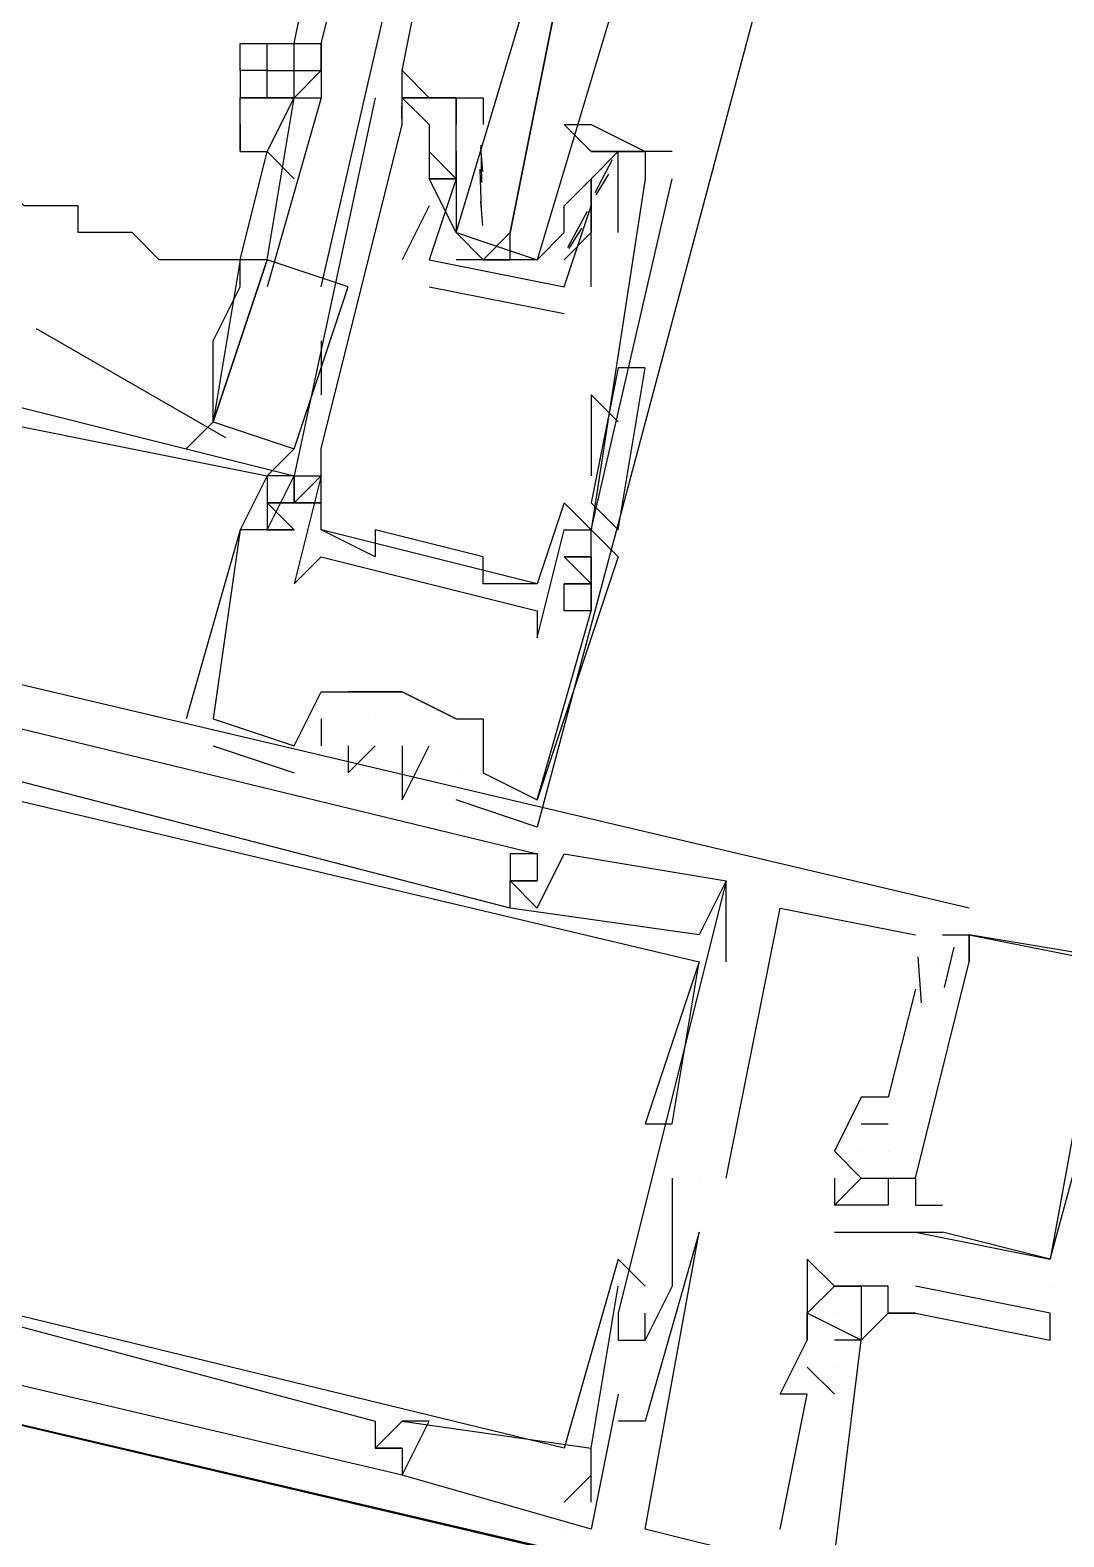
# Model space of a CAD drawing. Header units: feet. Extents: x -84 to 198, y -22 to 181.
# Drawn here: x 100.47 to 100.98, y 149.054 to 149.798 of the extents above; entities that cross this region are included whole.
import ezdxf

# ---------------------------------------------------------------- set-up
doc = ezdxf.new("R2010")
doc.units = ezdxf.units.FT
doc.layers.add('A-LINEA', color=7, linetype='CONTINUOUS')
doc.layers.add('A-MURO-CONCRETO', color=8, linetype='CONTINUOUS')

msp = doc.modelspace()

# ---------------------------------------------------------------- linework, layer by layer
at = {"layer": 'A-LINEA'}
for p, q in [((100.6, 149.7911), (100.6133, 149.8578)), ((100.6133, 149.7911), (100.6267, 149.8444)), ((100.6133, 149.6711), (100.6533, 149.8444)), ((100.8267, 149.8044), (100.72, 149.4044)), ((100.5733, 149.7778), (100.5733, 149.7911)), ((100.5867, 149.7778), (100.5867, 149.7911)), ((100.6, 149.7778), (100.6, 149.7911)), ((100.64, 149.7644), (100.64, 149.7644)), ((100.6533, 149.7644), (100.6533, 149.7644)), ((100.6533, 149.7644), (100.6533, 149.7644)), ((100.68, 149.7644), (100.68, 149.7644)), ((100.6532, 149.7543), (100.6532, 149.7605)), ((100.6532, 149.7543), (100.6532, 149.7605)), ((100.6532, 149.7543), (100.6532, 149.7605)), ((100.6533, 149.7511), (100.6533, 149.7511)), ((100.6667, 149.7511), (100.6667, 149.7511)), ((100.68, 149.7511), (100.68, 149.7511)), ((100.6932, 149.728), (100.6922, 149.7398)), ((100.6926, 149.7226), (100.6923, 149.7409)), ((100.5733, 149.6844), (100.5867, 149.7378)), ((100.6667, 149.7378), (100.6667, 149.7378)), ((100.68, 149.7378), (100.68, 149.7378)), ((100.68, 149.7378), (100.68, 149.7244)), ((100.6933, 149.7378), (100.6933, 149.7378)), ((100.7867, 149.7378), (100.7467, 149.7378)), ((100.7467, 149.7378), (100.7467, 149.7378)), ((100.757, 149.7337), (100.7485, 149.7175)), ((100.76, 149.7378), (100.76, 149.7378)), ((100.7733, 149.7378), (100.7733, 149.7378)), ((100.7867, 149.7378), (100.7867, 149.7378)), ((100.6667, 149.7244), (100.6667, 149.7244)), ((100.6667, 149.7244), (100.6667, 149.7244)), ((100.68, 149.7244), (100.68, 149.7244)), ((100.68, 149.7244), (100.68, 149.7244)), ((100.6925, 149.7088), (100.6919, 149.7292)), ((100.7333, 149.7111), (100.7467, 149.7244)), ((100.7333, 149.7244), (100.7333, 149.7244)), ((100.7467, 149.7244), (100.7467, 149.7244)), ((100.7552, 149.7267), (100.7489, 149.7165)), ((100.7733, 149.7244), (100.7733, 149.7244)), ((100.7867, 149.7244), (100.7867, 149.7244)), ((100.6667, 149.7111), (100.6533, 149.6844)), ((100.6667, 149.7111), (100.6667, 149.7111)), ((100.68, 149.7111), (100.68, 149.7111)), ((100.6932, 149.7013), (100.6922, 149.7132)), ((100.7467, 149.7111), (100.7467, 149.7111)), ((100.7467, 149.7111), (100.7467, 149.7111)), ((100.7447, 149.7083), (100.735, 149.6903)), ((100.7333, 149.6978), (100.7333, 149.6978)), ((100.7418, 149.7), (100.7356, 149.6899)), ((100.7467, 149.6978), (100.7467, 149.6978)), ((100.7467, 149.6978), (100.7467, 149.6978)), ((100.76, 149.6978), (100.76, 149.6978)), ((100.5733, 149.6844), (100.5733, 149.6844)), ((100.5733, 149.6844), (100.5733, 149.6844)), ((100.5867, 149.6844), (100.5867, 149.6844)), ((100.6533, 149.6844), (100.6533, 149.6844)), ((100.6667, 149.6844), (100.6667, 149.6844)), ((100.6667, 149.6844), (100.6667, 149.6844)), ((100.72, 149.6844), (100.68, 149.6844)), ((100.6933, 149.6844), (100.7067, 149.6844)), ((100.6, 149.5911), (100.6267, 149.6711)), ((100.6667, 149.6711), (100.7333, 149.6578)), ((100.6667, 149.6711), (100.6667, 149.6711)), ((100.7333, 149.6711), (100.7333, 149.6711)), ((100.7333, 149.6711), (100.7333, 149.6711)), ((100.7467, 149.6711), (100.7467, 149.6711)), ((100.7333, 149.6578), (100.7333, 149.6578)), ((100.4726, 149.6505), (100.5661, 149.5967)), ((100.6133, 149.6444), (100.6133, 149.6178)), ((100.76, 149.6311), (100.7467, 149.5644)), ((100.76, 149.6311), (100.7467, 149.5644)), ((100.7733, 149.6311), (100.7733, 149.6311)), ((100.7467, 149.6178), (100.7467, 149.5778)), ((100.7467, 149.6178), (100.76, 149.6044)), ((100.5467, 149.5911), (100.56, 149.6044)), ((100.5867, 149.5778), (100.6, 149.5911)), ((100.6133, 149.5911), (100.6133, 149.5911)), ((100.6133, 149.5911), (100.6133, 149.5911)), ((100.5867, 149.5778), (100.5867, 149.5778)), ((100.5867, 149.5778), (100.5867, 149.5778)), ((100.5867, 149.5778), (100.5867, 149.5778)), ((100.5867, 149.5778), (100.5867, 149.5778)), ((100.5867, 149.5778), (100.5867, 149.5778)), ((100.5867, 149.5778), (100.5867, 149.5778)), ((100.6, 149.5778), (100.6, 149.5778)), ((100.6, 149.5644), (100.6133, 149.5778)), ((100.6, 149.5778), (100.6, 149.5778)), ((100.6, 149.5778), (100.6, 149.5778)), ((100.6, 149.5644), (100.6133, 149.5778)), ((100.6, 149.5778), (100.6, 149.5778)), ((100.6, 149.5778), (100.6, 149.5778)), ((100.6, 149.5644), (100.6133, 149.5778)), ((100.6, 149.5778), (100.6, 149.5778)), ((100.6, 149.5778), (100.6, 149.5778)), ((100.6133, 149.5778), (100.6133, 149.5778)), ((100.7467, 149.5778), (100.7467, 149.5778)), ((100.5867, 149.5644), (100.6, 149.5511)), ((100.5867, 149.5644), (100.6, 149.5511)), ((100.5867, 149.5644), (100.6, 149.5511)), ((100.6, 149.5644), (100.6, 149.5644)), ((100.6, 149.5644), (100.6, 149.5644)), ((100.6, 149.5644), (100.6, 149.5644)), ((100.6, 149.5644), (100.6, 149.5644)), ((100.6, 149.5644), (100.6, 149.5644)), ((100.6, 149.5644), (100.6, 149.5644)), ((100.7333, 149.5644), (100.7333, 149.5644)), ((100.76, 149.5644), (100.76, 149.5644)), ((100.5733, 149.5511), (100.5733, 149.5511)), ((100.5733, 149.5511), (100.5733, 149.5511)), ((100.5733, 149.5511), (100.5733, 149.5511)), ((100.5733, 149.5511), (100.5733, 149.5511)), ((100.5733, 149.5511), (100.5733, 149.5511)), ((100.5733, 149.5511), (100.5733, 149.5511)), ((100.6, 149.5511), (100.5867, 149.5511)), ((100.5867, 149.5511), (100.5867, 149.5511)), ((100.5867, 149.5511), (100.5867, 149.5511)), ((100.6, 149.5511), (100.5867, 149.5511)), ((100.5867, 149.5511), (100.5867, 149.5511)), ((100.5867, 149.5511), (100.5867, 149.5511)), ((100.6, 149.5511), (100.5867, 149.5511)), ((100.5867, 149.5511), (100.5867, 149.5511)), ((100.5867, 149.5511), (100.5867, 149.5511)), ((100.6, 149.5511), (100.6, 149.5511)), ((100.6, 149.5511), (100.6, 149.5511)), ((100.6, 149.5511), (100.6, 149.5511)), ((100.6, 149.5511), (100.6, 149.5511)), ((100.6, 149.5511), (100.6, 149.5511)), ((100.6, 149.5511), (100.6, 149.5511)), ((100.6133, 149.5511), (100.6133, 149.5511)), ((100.72, 149.5244), (100.6133, 149.5511)), ((100.72, 149.5244), (100.6133, 149.5511)), ((100.72, 149.5244), (100.6133, 149.5511)), ((100.64, 149.5511), (100.64, 149.5511)), ((100.7333, 149.5511), (100.7333, 149.5511)), ((100.7467, 149.5511), (100.7467, 149.5511)), ((100.7467, 149.5511), (100.7467, 149.5511)), ((100.7467, 149.5511), (100.7467, 149.5511)), ((100.7467, 149.5511), (100.7467, 149.5511)), ((100.7467, 149.5511), (100.7467, 149.5511)), ((100.6133, 149.5378), (100.6133, 149.5378)), ((100.64, 149.5378), (100.64, 149.5378)), ((100.6933, 149.5378), (100.6933, 149.5378)), ((100.7467, 149.5378), (100.7333, 149.5378)), ((100.7467, 149.5378), (100.7467, 149.5378)), ((100.7467, 149.5378), (100.7467, 149.5378)), ((100.7467, 149.5378), (100.7467, 149.5378)), ((100.76, 149.5378), (100.76, 149.5378)), ((100.76, 149.5378), (100.76, 149.5378)), ((100.76, 149.5378), (100.76, 149.5378)), ((100.9333, 149.3644), (100.2533, 149.5244)), ((100.9333, 149.3644), (100.2533, 149.5244)), ((100.9333, 149.3644), (100.2533, 149.5244)), ((100.6, 149.5244), (100.6, 149.5244)), ((100.6933, 149.5244), (100.6933, 149.5244)), ((100.72, 149.5244), (100.72, 149.5244)), ((100.7333, 149.5244), (100.7333, 149.5244)), ((100.7333, 149.5244), (100.7333, 149.5244)), ((100.7333, 149.5244), (100.7333, 149.5244)), ((100.7333, 149.5244), (100.7333, 149.5244)), ((100.7467, 149.5244), (100.7467, 149.5244)), ((100.7467, 149.5244), (100.7467, 149.5244)), ((100.7467, 149.5244), (100.7467, 149.5244)), ((100.72, 149.5111), (100.72, 149.5111)), ((100.7333, 149.5111), (100.7333, 149.5111)), ((100.7333, 149.5111), (100.7333, 149.5111)), ((100.7333, 149.5111), (100.7333, 149.5111)), ((100.7467, 149.5111), (100.7467, 149.5111)), ((100.7467, 149.5111), (100.7467, 149.5111)), ((100.7467, 149.5111), (100.7467, 149.5111)), ((100.7467, 149.5111), (100.7467, 149.5111)), ((100.7467, 149.5111), (100.7467, 149.5111)), ((100.7467, 149.5111), (100.7467, 149.5111)), ((100.72, 149.4978), (100.72, 149.4978)), ((100.6133, 149.4711), (100.6133, 149.4711)), ((100.6133, 149.4711), (100.6133, 149.4711)), ((100.6133, 149.4711), (100.6133, 149.4711)), ((100.6267, 149.4711), (100.6267, 149.4711)), ((100.6267, 149.4711), (100.6267, 149.4711)), ((100.6267, 149.4711), (100.6267, 149.4711)), ((100.6267, 149.4711), (100.6267, 149.4711)), ((100.6533, 149.4711), (100.6533, 149.4711)), ((100.6533, 149.4711), (100.6533, 149.4711)), ((100.6533, 149.4711), (100.6533, 149.4711)), ((100.6533, 149.4711), (100.6533, 149.4711)), ((100.6533, 149.4711), (100.6533, 149.4711)), ((100.5467, 149.4578), (100.5467, 149.4578)), ((100.5467, 149.4578), (100.5467, 149.4578)), ((100.5467, 149.4578), (100.5467, 149.4578)), ((100.56, 149.4578), (100.56, 149.4578)), ((100.56, 149.4578), (100.56, 149.4578)), ((100.56, 149.4578), (100.56, 149.4578)), ((100.56, 149.4578), (100.56, 149.4578)), ((100.56, 149.4578), (100.56, 149.4578)), ((100.56, 149.4578), (100.56, 149.4578)), ((100.6133, 149.4578), (100.6133, 149.4578)), ((100.6133, 149.4578), (100.6133, 149.4578)), ((100.6133, 149.4578), (100.6133, 149.4578)), ((100.64, 149.4578), (100.64, 149.4578)), ((100.64, 149.4578), (100.64, 149.4578)), ((100.64, 149.4578), (100.64, 149.4578)), ((100.68, 149.4578), (100.68, 149.4578)), ((100.68, 149.4578), (100.68, 149.4578)), ((100.68, 149.4578), (100.68, 149.4578)), ((100.6933, 149.4578), (100.6933, 149.4578)), ((100.6933, 149.4578), (100.6933, 149.4578)), ((100.6933, 149.4578), (100.6933, 149.4578)), ((100.56, 149.4444), (100.6, 149.4311)), ((100.56, 149.4444), (100.56, 149.4444)), ((100.56, 149.4444), (100.6, 149.4311)), ((100.56, 149.4444), (100.56, 149.4444)), ((100.56, 149.4444), (100.6, 149.4311)), ((100.56, 149.4444), (100.56, 149.4444)), ((100.6, 149.4444), (100.6, 149.4444)), ((100.6, 149.4444), (100.6, 149.4444)), ((100.6, 149.4444), (100.6, 149.4444)), ((100.6, 149.4444), (100.6, 149.4444)), ((100.6, 149.4444), (100.6, 149.4444)), ((100.6, 149.4444), (100.6, 149.4444)), ((100.6133, 149.4444), (100.6133, 149.4444)), ((100.6133, 149.4444), (100.6133, 149.4444)), ((100.6133, 149.4444), (100.6133, 149.4444)), ((100.6267, 149.4444), (100.6267, 149.4444)), ((100.6267, 149.4444), (100.6267, 149.4444)), ((100.6267, 149.4444), (100.6267, 149.4444)), ((100.64, 149.4444), (100.64, 149.4444)), ((100.64, 149.4444), (100.64, 149.4444)), ((100.64, 149.4444), (100.64, 149.4444)), ((100.6533, 149.4444), (100.6533, 149.4444)), ((100.6533, 149.4444), (100.6533, 149.4444)), ((100.6533, 149.4444), (100.6533, 149.4444)), ((100.6667, 149.4444), (100.6667, 149.4444)), ((100.6667, 149.4444), (100.6667, 149.4444)), ((100.6667, 149.4444), (100.6667, 149.4444)), ((100.6, 149.4311), (100.6, 149.4311)), ((100.6, 149.4311), (100.6, 149.4311)), ((100.6, 149.4311), (100.6, 149.4311)), ((100.6267, 149.4311), (100.6267, 149.4311)), ((100.6267, 149.4311), (100.6267, 149.4311)), ((100.6267, 149.4311), (100.6267, 149.4311)), ((100.6533, 149.4311), (100.6533, 149.4311)), ((100.6533, 149.4311), (100.6533, 149.4311)), ((100.6533, 149.4311), (100.6533, 149.4311)), ((100.68, 149.4311), (100.68, 149.4311)), ((100.68, 149.4311), (100.68, 149.4311)), ((100.68, 149.4311), (100.68, 149.4311)), ((100.68, 149.4311), (100.68, 149.4311)), ((100.68, 149.4311), (100.68, 149.4311)), ((100.68, 149.4311), (100.68, 149.4311)), ((100.6933, 149.4311), (100.6933, 149.4311)), ((100.6933, 149.4311), (100.6933, 149.4311)), ((100.6933, 149.4311), (100.6933, 149.4311)), ((100.6533, 149.4178), (100.6533, 149.4178)), ((100.6533, 149.4178), (100.6533, 149.4178)), ((100.6533, 149.4178), (100.6533, 149.4178)), ((100.68, 149.4178), (100.68, 149.4178)), ((100.68, 149.4178), (100.68, 149.4178)), ((100.68, 149.4178), (100.68, 149.4178)), ((100.72, 149.4178), (100.72, 149.4178)), ((100.72, 149.4178), (100.72, 149.4178)), ((100.72, 149.4178), (100.72, 149.4178)), ((100.72, 149.4178), (100.72, 149.4178)), ((100.72, 149.4178), (100.72, 149.4178)), ((100.72, 149.4178), (100.72, 149.4178)), ((100.72, 149.4044), (100.72, 149.4044)), ((100.72, 149.4044), (100.72, 149.4044)), ((100.72, 149.4044), (100.72, 149.4044)), ((100.7067, 149.3911), (100.7067, 149.3911)), ((100.7067, 149.3911), (100.7067, 149.3911)), ((100.7067, 149.3911), (100.7067, 149.3911)), ((100.72, 149.3911), (100.72, 149.3911)), ((100.72, 149.3911), (100.72, 149.3911)), ((100.72, 149.3911), (100.72, 149.3911)), ((100.72, 149.3911), (100.72, 149.3911)), ((100.72, 149.3911), (100.72, 149.3911)), ((100.72, 149.3911), (100.72, 149.3911)), ((100.7333, 149.3911), (100.7333, 149.3911)), ((100.7333, 149.3911), (100.7333, 149.3911)), ((100.7333, 149.3911), (100.7333, 149.3911)), ((100.7067, 149.3778), (100.7067, 149.3778)), ((100.7067, 149.3778), (100.7067, 149.3778)), ((100.7067, 149.3778), (100.7067, 149.3778)), ((100.7067, 149.3778), (100.7067, 149.3778)), ((100.7067, 149.3778), (100.7067, 149.3778)), ((100.7067, 149.3778), (100.7067, 149.3778)), ((100.7067, 149.3778), (100.7067, 149.3778)), ((100.7067, 149.3778), (100.7067, 149.3778)), ((100.7067, 149.3778), (100.7067, 149.3778)), ((100.72, 149.3778), (100.72, 149.3778)), ((100.72, 149.3778), (100.72, 149.3778)), ((100.72, 149.3778), (100.72, 149.3778)), ((100.72, 149.3778), (100.72, 149.3778)), ((100.72, 149.3778), (100.72, 149.3778)), ((100.72, 149.3778), (100.72, 149.3778)), ((100.8133, 149.3378), (100.8133, 149.3778)), ((100.8133, 149.3778), (100.8133, 149.3778)), ((100.8133, 149.3778), (100.8133, 149.3778)), ((100.8133, 149.3378), (100.8133, 149.3778)), ((100.8133, 149.3778), (100.8133, 149.3778)), ((100.8133, 149.3778), (100.8133, 149.3778)), ((100.8133, 149.3378), (100.8133, 149.3778)), ((100.8133, 149.3778), (100.8133, 149.3778)), ((100.8133, 149.3778), (100.8133, 149.3778)), ((100.7067, 149.3644), (100.7067, 149.3644)), ((100.7067, 149.3644), (100.7067, 149.3644)), ((100.7067, 149.3644), (100.7067, 149.3644)), ((100.7067, 149.3644), (100.7067, 149.3644)), ((100.7067, 149.3644), (100.7067, 149.3644)), ((100.7067, 149.3644), (100.7067, 149.3644)), ((100.72, 149.3644), (100.72, 149.3644)), ((100.72, 149.3644), (100.72, 149.3644)), ((100.72, 149.3644), (100.72, 149.3644)), ((100.84, 149.3644), (100.84, 149.3644)), ((100.84, 149.3644), (100.84, 149.3644)), ((100.84, 149.3644), (100.84, 149.3644)), ((100.9333, 149.3644), (100.9333, 149.3644)), ((100.9333, 149.3644), (100.9333, 149.3644)), ((100.9333, 149.3644), (100.9333, 149.3644)), ((100.8, 149.3511), (100.8, 149.3511)), ((100.8, 149.3511), (100.8, 149.3511)), ((100.8, 149.3511), (100.8, 149.3511)), ((100.9067, 149.3511), (100.9067, 149.3511)), ((100.9067, 149.3511), (100.9067, 149.3511)), ((100.9067, 149.3511), (100.9067, 149.3511)), ((100.92, 149.3511), (100.9333, 149.3511)), ((100.92, 149.3511), (100.92, 149.3511)), ((100.92, 149.3511), (100.9333, 149.3511)), ((100.92, 149.3511), (100.92, 149.3511)), ((100.92, 149.3511), (100.9333, 149.3511)), ((100.92, 149.3511), (100.92, 149.3511)), ((100.9257, 149.3451), (100.9209, 149.3251)), ((100.9257, 149.3451), (100.9209, 149.3251)), ((100.9257, 149.3451), (100.9209, 149.3251)), ((100.9333, 149.3511), (100.9333, 149.3511)), ((100.9333, 149.3511), (100.9333, 149.3511)), ((100.9333, 149.3511), (100.9333, 149.3511)), ((100.9333, 149.3511), (100.9333, 149.3511)), ((100.9333, 149.3511), (100.9333, 149.3511)), ((100.9333, 149.3511), (100.9333, 149.3511)), ((100.9333, 149.3511), (100.9333, 149.3511)), ((100.9333, 149.3511), (100.9333, 149.3511)), ((100.9333, 149.3511), (100.9333, 149.3511)), ((100.8, 149.3378), (100.8, 149.3378)), ((100.8, 149.3378), (100.8, 149.3378)), ((100.8, 149.3378), (100.8, 149.3378)), ((100.8, 149.3378), (100.8, 149.3378)), ((100.8, 149.3378), (100.8, 149.3378)), ((100.8, 149.3378), (100.8, 149.3378)), ((100.8133, 149.3378), (100.8133, 149.3378)), ((100.8133, 149.3378), (100.8133, 149.3378)), ((100.8133, 149.3378), (100.8133, 149.3378)), ((100.9067, 149.3378), (100.9067, 149.3378)), ((100.9067, 149.3378), (100.9067, 149.3378)), ((100.9067, 149.3378), (100.9067, 149.3378)), ((100.9079, 149.3403), (100.9095, 149.3176)), ((100.9079, 149.3403), (100.9095, 149.3176)), ((100.9079, 149.3403), (100.9095, 149.3176)), ((100.92, 149.3378), (100.92, 149.3378)), ((100.92, 149.3378), (100.92, 149.3378)), ((100.92, 149.3378), (100.92, 149.3378)), ((100.92, 149.3378), (100.92, 149.3378)), ((100.92, 149.3378), (100.92, 149.3378)), ((100.92, 149.3378), (100.92, 149.3378)), ((100.9333, 149.3378), (100.9333, 149.3378)), ((100.9333, 149.3378), (100.9333, 149.3378)), ((100.9333, 149.3378), (100.9333, 149.3378)), ((100.9333, 149.3378), (100.9333, 149.3378)), ((100.9333, 149.3378), (100.9333, 149.3378)), ((100.9333, 149.3378), (100.9333, 149.3378)), ((100.9067, 149.3244), (100.8933, 149.2711)), ((100.9067, 149.3244), (100.8933, 149.2711)), ((100.9067, 149.3244), (100.8933, 149.2711)), ((100.9067, 149.3244), (100.9067, 149.3244)), ((100.9067, 149.3244), (100.9067, 149.3244)), ((100.9067, 149.3244), (100.9067, 149.3244)), ((100.88, 149.2711), (100.88, 149.2711)), ((100.88, 149.2711), (100.88, 149.2711)), ((100.88, 149.2711), (100.88, 149.2711)), ((100.8933, 149.2711), (100.8933, 149.2711)), ((100.8933, 149.2711), (100.8933, 149.2711)), ((100.8933, 149.2711), (100.8933, 149.2711)), ((100.7733, 149.2578), (100.7733, 149.2578)), ((100.7733, 149.2578), (100.7733, 149.2578)), ((100.7733, 149.2578), (100.7733, 149.2578)), ((100.7867, 149.2578), (100.7867, 149.2578)), ((100.7867, 149.2578), (100.7867, 149.2578)), ((100.7867, 149.2578), (100.7867, 149.2578)), ((100.88, 149.2578), (100.8933, 149.2578)), ((100.88, 149.2578), (100.88, 149.2578)), ((100.88, 149.2578), (100.8933, 149.2578)), ((100.88, 149.2578), (100.88, 149.2578)), ((100.88, 149.2578), (100.8933, 149.2578)), ((100.88, 149.2578), (100.88, 149.2578)), ((100.8933, 149.2578), (100.8933, 149.2578)), ((100.8933, 149.2578), (100.8933, 149.2578)), ((100.8933, 149.2578), (100.8933, 149.2578)), ((100.8667, 149.2444), (100.8667, 149.2444)), ((100.8667, 149.2444), (100.88, 149.2311)), ((100.8667, 149.2444), (100.8667, 149.2444)), ((100.8667, 149.2444), (100.8667, 149.2444)), ((100.8667, 149.2444), (100.88, 149.2311)), ((100.8667, 149.2444), (100.8667, 149.2444)), ((100.8667, 149.2444), (100.8667, 149.2444)), ((100.8667, 149.2444), (100.88, 149.2311)), ((100.8667, 149.2444), (100.8667, 149.2444)), ((100.88, 149.2444), (100.88, 149.2444)), ((100.88, 149.2444), (100.88, 149.2444)), ((100.88, 149.2444), (100.88, 149.2444)), ((100.88, 149.2444), (100.88, 149.2444)), ((100.88, 149.2444), (100.88, 149.2444)), ((100.88, 149.2444), (100.88, 149.2444)), ((100.88, 149.2444), (100.88, 149.2444)), ((100.88, 149.2444), (100.88, 149.2444)), ((100.88, 149.2444), (100.88, 149.2444)), ((100.8933, 149.2444), (100.8933, 149.2444)), ((100.8933, 149.2444), (100.8933, 149.2444)), ((100.8933, 149.2444), (100.8933, 149.2444)), ((100.8933, 149.2444), (100.8933, 149.2444)), ((100.8933, 149.2444), (100.8933, 149.2444)), ((100.8933, 149.2444), (100.8933, 149.2444)), ((100.7867, 149.2311), (100.7867, 149.2311)), ((100.7867, 149.2311), (100.7867, 149.2311)), ((100.7867, 149.2311), (100.7867, 149.2311)), ((100.8, 149.2311), (100.8, 149.2311)), ((100.8, 149.2311), (100.8, 149.2311)), ((100.8, 149.2311), (100.8, 149.2311)), ((100.8, 149.2311), (100.8, 149.2311)), ((100.8, 149.2311), (100.8, 149.2311)), ((100.8, 149.2311), (100.8, 149.2311)), ((100.8133, 149.2311), (100.8133, 149.2311)), ((100.8133, 149.2311), (100.8133, 149.2311)), ((100.8133, 149.2311), (100.8133, 149.2311)), ((100.8667, 149.2311), (100.8667, 149.2178)), ((100.8667, 149.2311), (100.8667, 149.2311)), ((100.8667, 149.2311), (100.8667, 149.2178)), ((100.8667, 149.2311), (100.8667, 149.2311)), ((100.8667, 149.2311), (100.8667, 149.2178)), ((100.8667, 149.2311), (100.8667, 149.2311)), ((100.88, 149.2311), (100.88, 149.2311)), ((100.88, 149.2311), (100.88, 149.2311)), ((100.88, 149.2311), (100.88, 149.2311)), ((100.88, 149.2311), (100.88, 149.2311)), ((100.88, 149.2311), (100.88, 149.2311)), ((100.88, 149.2311), (100.88, 149.2311)), ((100.88, 149.2311), (100.88, 149.2311)), ((100.88, 149.2311), (100.88, 149.2311)), ((100.88, 149.2311), (100.88, 149.2311)), ((100.88, 149.2311), (100.88, 149.2311)), ((100.88, 149.2311), (100.88, 149.2311)), ((100.88, 149.2311), (100.88, 149.2311)), ((100.8933, 149.2311), (100.8933, 149.2311)), ((100.8933, 149.2311), (100.8933, 149.2311)), ((100.8933, 149.2311), (100.8933, 149.2311)), ((100.8933, 149.2311), (100.8933, 149.2311)), ((100.8933, 149.2311), (100.8933, 149.2311)), ((100.8933, 149.2311), (100.8933, 149.2311)), ((100.8933, 149.2311), (100.8933, 149.2311)), ((100.8933, 149.2311), (100.8933, 149.2311)), ((100.8933, 149.2311), (100.8933, 149.2311)), ((100.9067, 149.2311), (100.9067, 149.2311)), ((100.9067, 149.2311), (100.9067, 149.2311)), ((100.9067, 149.2311), (100.9067, 149.2311)), ((100.9067, 149.2311), (100.9067, 149.2311)), ((100.9067, 149.2311), (100.9067, 149.2311)), ((100.9067, 149.2311), (100.9067, 149.2311)), ((100.8667, 149.2178), (100.8667, 149.2178)), ((100.8667, 149.2178), (100.8667, 149.2178)), ((100.8667, 149.2178), (100.8667, 149.2178)), ((100.8667, 149.2178), (100.8667, 149.2178)), ((100.8667, 149.2178), (100.8667, 149.2178)), ((100.8667, 149.2178), (100.8667, 149.2178)), ((100.8933, 149.2178), (100.8933, 149.2178)), ((100.8933, 149.2178), (100.8933, 149.2178)), ((100.8933, 149.2178), (100.8933, 149.2178)), ((100.9067, 149.2178), (100.92, 149.2178)), ((100.9067, 149.2178), (100.9067, 149.2178)), ((100.9067, 149.2178), (100.92, 149.2178)), ((100.9067, 149.2178), (100.9067, 149.2178)), ((100.9067, 149.2178), (100.92, 149.2178)), ((100.9067, 149.2178), (100.9067, 149.2178)), ((100.92, 149.2178), (100.92, 149.2178)), ((100.92, 149.2178), (100.92, 149.2178)), ((100.92, 149.2178), (100.92, 149.2178)), ((100.8, 149.2044), (100.8, 149.2044)), ((100.8, 149.2044), (100.8, 149.2044)), ((100.8, 149.2044), (100.8, 149.2044)), ((100.8667, 149.2044), (100.8667, 149.2044)), ((100.8667, 149.2044), (100.8667, 149.2044)), ((100.8667, 149.2044), (100.8667, 149.2044)), ((100.88, 149.2044), (100.88, 149.2044)), ((100.88, 149.2044), (100.88, 149.2044)), ((100.88, 149.2044), (100.88, 149.2044)), ((100.8933, 149.2044), (100.8933, 149.2044)), ((100.8933, 149.2044), (100.8933, 149.2044)), ((100.8933, 149.2044), (100.8933, 149.2044)), ((100.8933, 149.2044), (100.8933, 149.2044)), ((100.8933, 149.2044), (100.8933, 149.2044)), ((100.8933, 149.2044), (100.8933, 149.2044)), ((100.9067, 149.2044), (100.9067, 149.2044)), ((100.9067, 149.2044), (100.9067, 149.2044)), ((100.9067, 149.2044), (100.9067, 149.2044)), ((100.9067, 149.2044), (100.9067, 149.2044)), ((100.9067, 149.2044), (100.9067, 149.2044)), ((100.9067, 149.2044), (100.9067, 149.2044)), ((100.9067, 149.2044), (100.9067, 149.2044)), ((100.9067, 149.2044), (100.9067, 149.2044)), ((100.9067, 149.2044), (100.9067, 149.2044)), ((100.92, 149.2044), (100.92, 149.2044)), ((100.92, 149.2044), (100.92, 149.2044)), ((100.92, 149.2044), (100.92, 149.2044)), ((100.92, 149.2044), (100.92, 149.2044)), ((100.92, 149.2044), (100.92, 149.2044)), ((100.92, 149.2044), (100.92, 149.2044)), ((100.76, 149.1911), (100.76, 149.1911)), ((100.76, 149.1911), (100.76, 149.1911)), ((100.76, 149.1911), (100.76, 149.1911)), ((100.7867, 149.1911), (100.7867, 149.1911)), ((100.7867, 149.1911), (100.7867, 149.1911)), ((100.7867, 149.1911), (100.7867, 149.1911)), ((100.8533, 149.1911), (100.8533, 149.1911)), ((100.9733, 149.1911), (100.9733, 149.1911)), ((100.9733, 149.1911), (100.9733, 149.1911)), ((100.9733, 149.1911), (100.9733, 149.1911)), ((100.9733, 149.1911), (100.9733, 149.1911)), ((100.9733, 149.1911), (100.9733, 149.1911)), ((100.9733, 149.1911), (100.9733, 149.1911)), ((100.76, 149.1778), (100.76, 149.1778)), ((100.76, 149.1778), (100.76, 149.1778)), ((100.76, 149.1778), (100.76, 149.1778)), ((100.7733, 149.1778), (100.7733, 149.1778)), ((100.7733, 149.1778), (100.7733, 149.1778)), ((100.7733, 149.1778), (100.7733, 149.1778)), ((100.7867, 149.1778), (100.7867, 149.1778)), ((100.7867, 149.1778), (100.7867, 149.1778)), ((100.7867, 149.1778), (100.7867, 149.1778)), ((100.8533, 149.1778), (100.8533, 149.1778)), ((100.8667, 149.1778), (100.8667, 149.1778)), ((100.8667, 149.1778), (100.8667, 149.1778)), ((100.88, 149.1778), (100.88, 149.1778)), ((100.88, 149.1778), (100.88, 149.1778)), ((100.8933, 149.1778), (100.8933, 149.1778)), ((100.9067, 149.1778), (100.9067, 149.1778)), ((100.9733, 149.1778), (100.9733, 149.1778)), ((100.76, 149.1644), (100.76, 149.1644)), ((100.76, 149.1644), (100.76, 149.1644)), ((100.76, 149.1644), (100.76, 149.1644)), ((100.76, 149.1644), (100.76, 149.1644)), ((100.76, 149.1644), (100.76, 149.1644)), ((100.76, 149.1644), (100.76, 149.1644)), ((100.7733, 149.1644), (100.7733, 149.1644)), ((100.7733, 149.1644), (100.7733, 149.1644)), ((100.7733, 149.1644), (100.7733, 149.1644)), ((100.88, 149.1511), (100.8533, 149.1644)), ((100.8533, 149.1644), (100.8533, 149.1644)), ((100.8533, 149.1644), (100.8533, 149.1644)), ((100.8533, 149.1644), (100.8533, 149.1644)), ((100.8533, 149.1644), (100.8533, 149.1644)), ((100.8533, 149.1644), (100.8533, 149.1644)), ((100.8667, 149.1644), (100.8667, 149.1644)), ((100.8933, 149.1644), (100.8933, 149.1644)), ((100.8933, 149.1644), (100.8933, 149.1644)), ((100.8933, 149.1644), (100.8933, 149.1644)), ((100.9067, 149.1644), (100.9067, 149.1644)), ((100.9067, 149.1644), (100.9067, 149.1644)), ((100.9733, 149.1644), (100.9733, 149.1644)), ((100.76, 149.1511), (100.76, 149.1511)), ((100.76, 149.1511), (100.76, 149.1511)), ((100.76, 149.1511), (100.76, 149.1511)), ((100.76, 149.1511), (100.76, 149.1511)), ((100.76, 149.1511), (100.76, 149.1511)), ((100.76, 149.1511), (100.76, 149.1511)), ((100.7733, 149.1511), (100.7733, 149.1511)), ((100.7733, 149.1511), (100.7733, 149.1511)), ((100.7733, 149.1511), (100.7733, 149.1511)), ((100.7733, 149.1511), (100.7733, 149.1511)), ((100.7733, 149.1511), (100.7733, 149.1511)), ((100.7733, 149.1511), (100.7733, 149.1511)), ((100.7867, 149.1511), (100.7867, 149.1511)), ((100.7867, 149.1511), (100.7867, 149.1511)), ((100.7867, 149.1511), (100.7867, 149.1511)), ((100.7867, 149.1511), (100.7867, 149.1511)), ((100.7867, 149.1511), (100.7867, 149.1511)), ((100.7867, 149.1511), (100.7867, 149.1511)), ((100.8533, 149.1511), (100.8533, 149.1511)), ((100.8533, 149.1511), (100.8533, 149.1511)), ((100.8533, 149.1511), (100.8533, 149.1511)), ((100.8533, 149.1511), (100.8533, 149.1511)), ((100.8533, 149.1511), (100.8533, 149.1511)), ((100.8533, 149.1511), (100.8533, 149.1511)), ((100.8533, 149.1511), (100.8533, 149.1511)), ((100.8667, 149.1511), (100.8667, 149.1511)), ((100.8667, 149.1511), (100.8667, 149.1511)), ((100.8667, 149.1511), (100.8667, 149.1511)), ((100.8667, 149.1511), (100.8667, 149.1511)), ((100.8667, 149.1511), (100.8667, 149.1511)), ((100.88, 149.1511), (100.88, 149.1511)), ((100.88, 149.1511), (100.88, 149.1511)), ((100.88, 149.1511), (100.88, 149.1511)), ((100.88, 149.1511), (100.88, 149.1511)), ((100.88, 149.1511), (100.88, 149.1511)), ((100.9733, 149.1511), (100.9733, 149.1511)), ((100.8667, 149.1244), (100.8533, 149.1378)), ((100.8533, 149.1378), (100.8533, 149.1378)), ((100.8667, 149.1244), (100.8533, 149.1378)), ((100.8533, 149.1378), (100.8533, 149.1378)), ((100.8667, 149.1244), (100.8533, 149.1378)), ((100.8533, 149.1378), (100.8533, 149.1378)), ((100.8667, 149.1378), (100.8667, 149.1378)), ((100.8667, 149.1378), (100.8667, 149.1378)), ((100.8667, 149.1378), (100.8667, 149.1378)), ((100.8667, 149.1378), (100.8667, 149.1378)), ((100.8667, 149.1378), (100.8667, 149.1378)), ((100.8667, 149.1378), (100.8667, 149.1378)), ((100.76, 149.1244), (100.76, 149.1244)), ((100.76, 149.1244), (100.76, 149.1244)), ((100.76, 149.1244), (100.76, 149.1244)), ((100.84, 149.1244), (100.84, 149.1244)), ((100.84, 149.1244), (100.84, 149.1244)), ((100.84, 149.1244), (100.84, 149.1244)), ((100.8533, 149.1244), (100.8533, 149.1244)), ((100.8533, 149.1244), (100.8533, 149.1244)), ((100.8533, 149.1244), (100.8533, 149.1244)), ((100.8667, 149.1244), (100.8667, 149.1244)), ((100.8667, 149.1244), (100.8667, 149.1244)), ((100.8667, 149.1244), (100.8667, 149.1244)), ((100.64, 149.1111), (100.64, 149.1111)), ((100.64, 149.1111), (100.64, 149.1111)), ((100.64, 149.1111), (100.64, 149.1111)), ((100.6533, 149.1111), (100.6533, 149.1111)), ((100.6533, 149.1111), (100.6533, 149.1111)), ((100.6533, 149.1111), (100.6533, 149.1111)), ((100.6533, 149.1111), (100.6533, 149.1111)), ((100.6533, 149.1111), (100.6533, 149.1111)), ((100.6533, 149.1111), (100.6533, 149.1111)), ((100.6667, 149.1111), (100.6667, 149.1111)), ((100.6667, 149.1111), (100.6667, 149.1111)), ((100.6667, 149.1111), (100.6667, 149.1111)), ((100.76, 149.1111), (100.76, 149.1111)), ((100.76, 149.1111), (100.76, 149.1111)), ((100.76, 149.1111), (100.76, 149.1111)), ((100.7733, 149.1111), (100.7733, 149.1111)), ((100.7733, 149.1111), (100.7733, 149.1111)), ((100.7733, 149.1111), (100.7733, 149.1111)), ((100.64, 149.0978), (100.64, 149.0978)), ((100.64, 149.0978), (100.64, 149.0978)), ((100.64, 149.0978), (100.64, 149.0978)), ((100.64, 149.0978), (100.64, 149.0978)), ((100.64, 149.0978), (100.64, 149.0978)), ((100.64, 149.0978), (100.64, 149.0978)), ((100.6533, 149.0978), (100.6533, 149.0978)), ((100.6533, 149.0978), (100.6533, 149.0978)), ((100.6533, 149.0978), (100.6533, 149.0978)), ((100.6533, 149.0978), (100.6533, 149.0978)), ((100.6533, 149.0978), (100.6533, 149.0978)), ((100.6533, 149.0978), (100.6533, 149.0978)), ((100.7333, 149.0978), (100.7333, 149.0978)), ((100.7333, 149.0978), (100.7333, 149.0978)), ((100.7333, 149.0978), (100.7333, 149.0978)), ((100.7467, 149.0978), (100.7467, 149.0978)), ((100.7467, 149.0978), (100.7467, 149.0978)), ((100.7467, 149.0978), (100.7467, 149.0978)), ((100.7467, 149.0978), (100.7467, 149.0978)), ((100.7467, 149.0978), (100.7467, 149.0978)), ((100.7467, 149.0978), (100.7467, 149.0978)), ((100.6533, 149.0844), (100.6533, 149.0844)), ((100.6533, 149.0844), (100.6533, 149.0844)), ((100.6533, 149.0844), (100.6533, 149.0844)), ((100.6533, 149.0844), (100.6533, 149.0844)), ((100.6533, 149.0844), (100.6533, 149.0844)), ((100.6533, 149.0844), (100.6533, 149.0844)), ((100.7467, 149.0844), (100.7333, 149.0711)), ((100.7467, 149.0844), (100.7333, 149.0711)), ((100.7467, 149.0844), (100.7333, 149.0711)), ((100.7467, 149.0844), (100.7467, 149.0844)), ((100.7467, 149.0844), (100.7467, 149.0844)), ((100.7467, 149.0844), (100.7467, 149.0844)), ((100.7333, 149.0711), (100.7333, 149.0711)), ((100.7333, 149.0711), (100.7333, 149.0711)), ((100.7333, 149.0711), (100.7333, 149.0711)), ((100.7467, 149.0711), (100.7467, 149.0711)), ((100.7467, 149.0711), (100.7467, 149.0711)), ((100.7467, 149.0711), (100.7467, 149.0711)), ((100.7333, 149.0578), (100.7333, 149.0578)), ((100.7333, 149.0578), (100.7333, 149.0578)), ((100.7333, 149.0578), (100.7333, 149.0578)), ((100.7467, 149.0578), (100.7467, 149.0578)), ((100.7467, 149.0578), (100.7467, 149.0578)), ((100.7467, 149.0578), (100.7467, 149.0578)), ((100.7733, 149.0578), (100.7733, 149.0578)), ((100.7733, 149.0578), (100.7733, 149.0578)), ((100.7733, 149.0578), (100.7733, 149.0578)), ((100.84, 149.0578), (100.84, 149.0578)), ((100.84, 149.0578), (100.84, 149.0578)), ((100.84, 149.0578), (100.84, 149.0578))]:
    msp.add_line(p, q, dxfattribs=at)
for points in [[(100.6667, 149.7644), (100.6667, 149.7644), (100.6533, 149.7778), (100.6667, 149.8444)], [(100.76, 149.8178), (100.72, 149.6844), (100.7067, 149.6844), (100.7067, 149.6978), (100.7333, 149.8311), (100.7067, 149.6978), (100.6933, 149.6844), (100.68, 149.6978), (100.72, 149.8311)], [(100.5733, 149.7911), (100.5867, 149.7911), (100.6, 149.7911), (100.6133, 149.7911), (100.6133, 149.7911)], [(100.6133, 149.7911), (100.6133, 149.7778), (100.6133, 149.7911)], [(100.5867, 149.7778), (100.5733, 149.7778), (100.5733, 149.7644), (100.5867, 149.7644), (100.5733, 149.7644), (100.5733, 149.7644)], [(100.6, 149.7644), (100.5867, 149.7644), (100.5867, 149.7778), (100.6, 149.7778)], [(100.6, 149.7778), (100.6133, 149.7778), (100.6, 149.7644), (100.6, 149.7778)], [(100.6133, 149.7778), (100.6133, 149.7778), (100.6133, 149.7644)], [(100.6533, 149.7644), (100.6667, 149.7644), (100.6533, 149.7644), (100.6533, 149.7778)], [(100.6667, 149.7644), (100.6667, 149.7644), (100.6533, 149.7778)], [(100.6533, 149.7644), (100.6667, 149.7644), (100.6533, 149.7644), (100.6533, 149.7778)], [(100.6667, 149.7644), (100.6667, 149.7644), (100.6533, 149.7778)], [(100.6533, 149.7644), (100.6667, 149.7644), (100.6533, 149.7644), (100.6533, 149.7778)], [(100.5733, 149.7378), (100.5733, 149.7644), (100.6, 149.7644)], [(100.5733, 149.7511), (100.5733, 149.7644), (100.5733, 149.7644)], [(100.5867, 149.6844), (100.6, 149.7644), (100.6133, 149.7644), (100.5867, 149.6711)], [(100.5867, 149.7378), (100.6, 149.7644), (100.6, 149.7644), (100.6, 149.7644)], [(100.64, 149.7644), (100.6, 149.5778), (100.6133, 149.5778), (100.6, 149.5244), (100.6133, 149.5378), (100.72, 149.5111), (100.72, 149.4978), (100.7333, 149.5511), (100.7467, 149.5511), (100.7867, 149.7244)], [(100.6133, 149.5911), (100.6533, 149.7511), (100.6533, 149.7644), (100.6667, 149.7511), (100.6667, 149.7244), (100.6667, 149.7244)], [(100.6533, 149.7644), (100.68, 149.7644), (100.68, 149.7511), (100.68, 149.7511)], [(100.68, 149.6978), (100.6667, 149.7244), (100.68, 149.7244), (100.6667, 149.7244), (100.68, 149.7244), (100.68, 149.7511), (100.68, 149.7644), (100.6667, 149.7644), (100.6933, 149.7644), (100.6933, 149.7511)], [(100.5733, 149.7511), (100.5733, 149.7378), (100.5867, 149.7378), (100.6, 149.7244)], [(100.7467, 149.7378), (100.7333, 149.7511), (100.7467, 149.7511), (100.7733, 149.7378), (100.76, 149.7378), (100.7467, 149.7378), (100.76, 149.7378), (100.7467, 149.7244), (100.7467, 149.7111), (100.7467, 149.6978), (100.7333, 149.6844)], [(100.5733, 149.6844), (100.56, 149.6844), (100.5333, 149.6844), (100.52, 149.6978), (100.5067, 149.6978), (100.4933, 149.6978), (100.4933, 149.7111), (100.48, 149.7111), (100.4667, 149.7111), (100.4533, 149.7244), (100.4533, 149.7378)], [(100.56, 149.6044), (100.56, 149.6178), (100.56, 149.6444), (100.5733, 149.6711), (100.5733, 149.6844), (100.5733, 149.6844), (100.5867, 149.7378)], [(100.76, 149.6978), (100.76, 149.7378), (100.7733, 149.7378), (100.7733, 149.7244), (100.7467, 149.5511), (100.7333, 149.5644), (100.72, 149.5244), (100.6933, 149.5244), (100.6933, 149.5378), (100.64, 149.5511), (100.64, 149.5378), (100.6133, 149.5511), (100.6133, 149.5911)], [(100.68, 149.7378), (100.68, 149.7244), (100.6667, 149.7378), (100.6667, 149.7244), (100.68, 149.7244), (100.6667, 149.6844), (100.7333, 149.6711), (100.7467, 149.7111), (100.7467, 149.6978), (100.7467, 149.7111), (100.7467, 149.7244), (100.7467, 149.7244)], [(100.68, 149.7244), (100.68, 149.7111), (100.68, 149.6978), (100.72, 149.6844), (100.7333, 149.6978), (100.7333, 149.7111)], [(100.7467, 149.6711), (100.7467, 149.6978), (100.7467, 149.6978)], [(100.6267, 149.6711), (100.5867, 149.6844), (100.56, 149.6044), (100.6, 149.5911)], [(100.5733, 149.6844), (100.5733, 149.6844), (100.56, 149.6044), (100.56, 149.6044), (100.5867, 149.6844), (100.5733, 149.6844), (100.5733, 149.6844)], [(100.3867, 149.6311), (100.6, 149.5778), (100.6, 149.5644), (100.6, 149.5778), (100.5867, 149.5778), (100.5867, 149.5511), (100.6, 149.5511), (100.5867, 149.5511), (100.5733, 149.5511), (100.56, 149.4578), (100.6, 149.4444), (100.6133, 149.4711), (100.6267, 149.4711), (100.6533, 149.4711), (100.68, 149.4578), (100.6933, 149.4578), (100.6933, 149.4311), (100.72, 149.4178), (100.7467, 149.5111), (100.7333, 149.5111), (100.7333, 149.5244), (100.7467, 149.5244), (100.7467, 149.5111), (100.7467, 149.5378), (100.7467, 149.5511), (100.76, 149.5378), (100.72, 149.4178), (100.72, 149.4178)], [(100.3867, 149.6311), (100.6, 149.5778), (100.6, 149.5644), (100.6, 149.5778), (100.5867, 149.5778), (100.5867, 149.5511), (100.6, 149.5511), (100.5867, 149.5511), (100.5733, 149.5511), (100.56, 149.4578), (100.6, 149.4444), (100.6133, 149.4711), (100.6267, 149.4711), (100.6533, 149.4711), (100.68, 149.4578), (100.6933, 149.4578), (100.6933, 149.4311), (100.72, 149.4178), (100.7467, 149.5111), (100.7333, 149.5111), (100.7333, 149.5244), (100.7467, 149.5244), (100.7467, 149.5111), (100.7467, 149.5378), (100.7467, 149.5511), (100.76, 149.5378), (100.72, 149.4178), (100.72, 149.4178)], [(100.3867, 149.6311), (100.6, 149.5778), (100.6, 149.5644), (100.6, 149.5778), (100.5867, 149.5778), (100.5867, 149.5511), (100.6, 149.5511), (100.5867, 149.5511), (100.5733, 149.5511), (100.56, 149.4578), (100.6, 149.4444), (100.6133, 149.4711), (100.6267, 149.4711), (100.6533, 149.4711), (100.68, 149.4578), (100.6933, 149.4578), (100.6933, 149.4311), (100.72, 149.4178), (100.7467, 149.5111), (100.7333, 149.5111), (100.7333, 149.5244), (100.7467, 149.5244), (100.7467, 149.5111), (100.7467, 149.5378), (100.7467, 149.5511), (100.76, 149.5378), (100.72, 149.4178), (100.72, 149.4178)], [(100.7467, 149.5644), (100.76, 149.5511), (100.7733, 149.6311), (100.76, 149.6311)], [(100.44, 149.4844), (100.36, 149.4978), (100.3867, 149.6178), (100.5867, 149.5778), (100.5733, 149.5511), (100.5733, 149.5511), (100.5467, 149.4578)], [(100.44, 149.4844), (100.36, 149.4978), (100.3867, 149.6178), (100.5867, 149.5778), (100.5733, 149.5511), (100.5733, 149.5511), (100.5467, 149.4578)], [(100.44, 149.4844), (100.36, 149.4978), (100.3867, 149.6178), (100.5867, 149.5778), (100.5733, 149.5511), (100.5733, 149.5511), (100.5467, 149.4578)], [(100.6, 149.5778), (100.5867, 149.5778), (100.5867, 149.5511), (100.5867, 149.5511), (100.6, 149.5778)], [(100.6, 149.5778), (100.5867, 149.5778), (100.5867, 149.5511), (100.5867, 149.5511), (100.6, 149.5778)], [(100.6, 149.5778), (100.5867, 149.5778), (100.5867, 149.5511), (100.5867, 149.5511), (100.6, 149.5778)], [(100.6, 149.5511), (100.5867, 149.5644), (100.6, 149.5511)], [(100.6, 149.5644), (100.5867, 149.5644), (100.6, 149.5644), (100.6133, 149.5644)], [(100.6, 149.5511), (100.5867, 149.5644), (100.6, 149.5511)], [(100.6, 149.5644), (100.5867, 149.5644), (100.6, 149.5644), (100.6133, 149.5644)], [(100.6, 149.5511), (100.5867, 149.5644), (100.6, 149.5511)], [(100.6, 149.5644), (100.5867, 149.5644), (100.6, 149.5644), (100.6133, 149.5644)], [(100.6133, 149.5644), (100.6, 149.5644), (100.6, 149.5644)], [(100.6133, 149.5644), (100.6, 149.5644), (100.6, 149.5644)], [(100.6133, 149.5644), (100.6, 149.5644), (100.6, 149.5644)], [(100.7467, 149.5244), (100.7333, 149.5244), (100.7467, 149.5244), (100.7333, 149.5378), (100.7467, 149.5378), (100.7333, 149.5378), (100.7467, 149.5244), (100.7333, 149.5244)], [(100.7467, 149.5378), (100.7467, 149.5378), (100.7467, 149.5378), (100.7467, 149.5111), (100.7467, 149.5111), (100.7467, 149.5378)], [(100.7333, 149.5244), (100.7467, 149.5244), (100.7333, 149.5244)], [(100.24, 149.2844), (100.2533, 149.3644), (100.24, 149.3778), (100.2667, 149.4711), (100.28, 149.4711), (100.28, 149.4844), (100.2667, 149.4844), (100.28, 149.4978), (100.72, 149.3911), (100.72, 149.3778), (100.7067, 149.3778), (100.72, 149.3644), (100.7333, 149.3911), (100.8133, 149.3778), (100.76, 149.1644), (100.76, 149.1511), (100.7733, 149.1511)], [(100.24, 149.2844), (100.2533, 149.3644), (100.24, 149.3778), (100.2667, 149.4711), (100.28, 149.4711), (100.28, 149.4844), (100.2667, 149.4844), (100.28, 149.4978), (100.72, 149.3911), (100.72, 149.3778), (100.7067, 149.3778), (100.72, 149.3644), (100.7333, 149.3911), (100.8133, 149.3778), (100.76, 149.1644), (100.76, 149.1511), (100.7733, 149.1511)], [(100.24, 149.2844), (100.2533, 149.3644), (100.24, 149.3778), (100.2667, 149.4711), (100.28, 149.4711), (100.28, 149.4844), (100.2667, 149.4844), (100.28, 149.4978), (100.72, 149.3911), (100.72, 149.3778), (100.7067, 149.3778), (100.72, 149.3644), (100.7333, 149.3911), (100.8133, 149.3778), (100.76, 149.1644), (100.76, 149.1511), (100.7733, 149.1511)], [(100.7067, 149.3644), (100.2933, 149.4711), (100.3067, 149.4844), (100.28, 149.4844)], [(100.7067, 149.3644), (100.2933, 149.4711), (100.3067, 149.4844), (100.28, 149.4844)], [(100.7067, 149.3644), (100.2933, 149.4711), (100.3067, 149.4844), (100.28, 149.4844)], [(100.68, 149.4578), (100.6533, 149.4711), (100.6533, 149.4711), (100.6267, 149.4711)], [(100.28, 149.3778), (100.2933, 149.4578), (100.8, 149.3378), (100.7733, 149.2578), (100.7733, 149.2578), (100.7867, 149.2578), (100.8, 149.3378)], [(100.28, 149.3778), (100.2933, 149.4578), (100.8, 149.3378), (100.7733, 149.2578), (100.7733, 149.2578), (100.7867, 149.2578), (100.8, 149.3378)], [(100.28, 149.3778), (100.2933, 149.4578), (100.8, 149.3378), (100.7733, 149.2578), (100.7733, 149.2578), (100.7867, 149.2578), (100.8, 149.3378)], [(100.6133, 149.4578), (100.6133, 149.4578), (100.6133, 149.4444)], [(100.6133, 149.4578), (100.6133, 149.4578), (100.6133, 149.4444)], [(100.6133, 149.4578), (100.6133, 149.4578), (100.6133, 149.4444)], [(100.6267, 149.4444), (100.6267, 149.4311), (100.64, 149.4444)], [(100.6267, 149.4444), (100.6267, 149.4311), (100.64, 149.4444)], [(100.6267, 149.4444), (100.6267, 149.4311), (100.64, 149.4444)], [(100.6533, 149.4444), (100.6533, 149.4311), (100.6533, 149.4178), (100.6667, 149.4444), (100.6667, 149.4444)], [(100.6533, 149.4444), (100.6533, 149.4311), (100.6533, 149.4178), (100.6667, 149.4444), (100.6667, 149.4444)], [(100.6533, 149.4444), (100.6533, 149.4311), (100.6533, 149.4178), (100.6667, 149.4444), (100.6667, 149.4444)], [(100.72, 149.4044), (100.68, 149.4178), (100.68, 149.4178)], [(100.72, 149.4044), (100.68, 149.4178), (100.68, 149.4178)], [(100.72, 149.4044), (100.68, 149.4178), (100.68, 149.4178)], [(100.72, 149.3911), (100.7067, 149.3911), (100.7067, 149.3778)], [(100.72, 149.3911), (100.7067, 149.3911), (100.7067, 149.3911), (100.7067, 149.3778)], [(100.72, 149.3911), (100.7067, 149.3911), (100.7067, 149.3778)], [(100.72, 149.3911), (100.7067, 149.3911), (100.7067, 149.3911), (100.7067, 149.3778)], [(100.72, 149.3911), (100.7067, 149.3911), (100.7067, 149.3778)], [(100.72, 149.3911), (100.7067, 149.3911), (100.7067, 149.3911), (100.7067, 149.3778)], [(100.8133, 149.3778), (100.8, 149.3511), (100.7067, 149.3644), (100.7067, 149.3778), (100.72, 149.3778)], [(100.8133, 149.3778), (100.8, 149.3511), (100.7067, 149.3644), (100.7067, 149.3778), (100.72, 149.3778)], [(100.8133, 149.3778), (100.8, 149.3511), (100.7067, 149.3644), (100.7067, 149.3778), (100.72, 149.3778)], [(100.8133, 149.2311), (100.84, 149.3644), (100.9067, 149.3511)], [(100.8133, 149.2311), (100.84, 149.3644), (100.9067, 149.3511)], [(100.8133, 149.2311), (100.84, 149.3644), (100.9067, 149.3511)], [(100.9067, 149.2044), (100.9733, 149.1911), (101.0133, 149.3378), (101.0133, 149.3378), (100.9333, 149.3511), (100.9333, 149.3378), (100.9333, 149.3511), (101, 149.3378), (101, 149.3378), (100.9733, 149.1911), (100.9733, 149.1911), (100.92, 149.2044), (100.92, 149.2044), (100.92, 149.2044), (100.92, 149.2044)], [(100.9067, 149.2044), (100.9733, 149.1911), (101.0133, 149.3378), (101.0133, 149.3378), (100.9333, 149.3511), (100.9333, 149.3378), (100.9333, 149.3511), (101, 149.3378), (101, 149.3378), (100.9733, 149.1911), (100.9733, 149.1911), (100.92, 149.2044), (100.92, 149.2044), (100.92, 149.2044), (100.92, 149.2044)], [(100.9067, 149.2044), (100.9733, 149.1911), (101.0133, 149.3378), (101.0133, 149.3378), (100.9333, 149.3511), (100.9333, 149.3378), (100.9333, 149.3511), (101, 149.3378), (101, 149.3378), (100.9733, 149.1911), (100.9733, 149.1911), (100.92, 149.2044), (100.92, 149.2044), (100.92, 149.2044), (100.92, 149.2044)], [(100.8933, 149.2311), (100.9067, 149.2311), (100.9333, 149.3378)], [(100.8933, 149.2311), (100.9067, 149.2311), (100.9333, 149.3378)], [(100.8933, 149.2311), (100.9067, 149.2311), (100.9333, 149.3378)], [(100.7733, 149.1778), (100.76, 149.1911), (100.76, 149.1911), (100.7333, 149.0978), (100.24, 149.2178), (100.2667, 149.3111)], [(100.7733, 149.1778), (100.76, 149.1911), (100.76, 149.1911), (100.7333, 149.0978), (100.24, 149.2178), (100.2667, 149.3111)], [(100.7733, 149.1778), (100.76, 149.1911), (100.76, 149.1911), (100.7333, 149.0978), (100.24, 149.2178), (100.2667, 149.3111)], [(100.8933, 149.2711), (100.88, 149.2711), (100.8667, 149.2444), (100.88, 149.2311)], [(100.8933, 149.2711), (100.88, 149.2711), (100.8667, 149.2444), (100.88, 149.2311)], [(100.8933, 149.2711), (100.88, 149.2711), (100.8667, 149.2444), (100.88, 149.2311)], [(100.7867, 149.2311), (100.7867, 149.1911), (100.7867, 149.1778), (100.7733, 149.1511), (100.7733, 149.1644)], [(100.7867, 149.2311), (100.7867, 149.1911), (100.7867, 149.1778), (100.7733, 149.1511), (100.7733, 149.1644)], [(100.7867, 149.2311), (100.7867, 149.1911), (100.7867, 149.1778), (100.7733, 149.1511), (100.7733, 149.1644)], [(100.8933, 149.2311), (100.8933, 149.2178), (100.8667, 149.2178), (100.88, 149.2311), (100.8933, 149.2311)], [(100.8933, 149.2311), (100.8933, 149.2178), (100.8667, 149.2178), (100.88, 149.2311), (100.8933, 149.2311)], [(100.8933, 149.2311), (100.8933, 149.2178), (100.8667, 149.2178), (100.88, 149.2311), (100.8933, 149.2311)], [(100.88, 149.2311), (100.8933, 149.2311), (100.8933, 149.2311), (100.9067, 149.2311), (100.9067, 149.2178), (100.9067, 149.2178)], [(100.88, 149.2311), (100.8933, 149.2311), (100.8933, 149.2311), (100.9067, 149.2311), (100.9067, 149.2178), (100.9067, 149.2178)], [(100.88, 149.2311), (100.8933, 149.2311), (100.8933, 149.2311), (100.9067, 149.2311), (100.9067, 149.2178), (100.9067, 149.2178)], [(100.24, 149.2178), (100.64, 149.1111), (100.64, 149.0978), (100.6533, 149.0978), (100.64, 149.0978), (100.6533, 149.1111), (100.7467, 149.0978)], [(100.24, 149.2178), (100.64, 149.1111), (100.64, 149.0978), (100.6533, 149.0978), (100.64, 149.0978), (100.6533, 149.1111), (100.7467, 149.0978)], [(100.24, 149.2178), (100.64, 149.1111), (100.64, 149.0978), (100.6533, 149.0978), (100.64, 149.0978), (100.6533, 149.1111), (100.7467, 149.0978)], [(100.8267, 149.0444), (100.7733, 149.0578), (100.8, 149.2044), (100.7733, 149.1111), (100.76, 149.1111)], [(100.8267, 149.0444), (100.7733, 149.0578), (100.8, 149.2044), (100.7733, 149.1111), (100.76, 149.1111)], [(100.8267, 149.0444), (100.7733, 149.0578), (100.8, 149.2044), (100.7733, 149.1111), (100.76, 149.1111)], [(100.8667, 149.2044), (100.88, 149.2044), (100.8933, 149.2044), (100.9067, 149.2044), (100.92, 149.2044)], [(100.8667, 149.2044), (100.88, 149.2044), (100.8933, 149.2044), (100.9067, 149.2044), (100.92, 149.2044)], [(100.8667, 149.2044), (100.88, 149.2044), (100.8933, 149.2044), (100.9067, 149.2044), (100.92, 149.2044)], [(100.6533, 149.0978), (100.6533, 149.0844), (100.2, 149.1911)], [(100.6533, 149.0978), (100.6533, 149.0844), (100.2, 149.1911)], [(100.6533, 149.0978), (100.6533, 149.0844), (100.2, 149.1911)], [(100.9067, 149.1644), (100.8933, 149.1644), (100.8933, 149.1778), (100.88, 149.1778), (100.8667, 149.1778), (100.8533, 149.1911)], [(100.8533, 149.1911), (100.8533, 149.1644), (100.8533, 149.1511), (100.8533, 149.1511), (100.8533, 149.1511), (100.8533, 149.1511), (100.8533, 149.1511)], [(103.24, 146.9244), (103.5867, 148.3778), (100.1733, 149.1778), (99.8267, 147.7244), (103.24, 146.9244)], [(100.1733, 149.1778), (100.8533, 149.0178), (100.8533, 149.0311), (100.84, 149.0311)], [(100.1733, 149.1778), (100.8533, 149.0178), (100.8533, 149.0311), (100.84, 149.0311)], [(100.1733, 149.1778), (100.8533, 149.0178), (100.8533, 149.0311), (100.84, 149.0311)], [(100.7467, 149.0711), (100.7467, 149.0978), (100.76, 149.1778)], [(100.7467, 149.0711), (100.7467, 149.0978), (100.76, 149.1778)], [(100.7467, 149.0711), (100.7467, 149.0978), (100.76, 149.1778)], [(100.8533, 149.1644), (100.8667, 149.1778), (100.88, 149.1778), (100.88, 149.1511)], [(100.8933, 149.1644), (100.9067, 149.1644), (100.9067, 149.1644), (100.9067, 149.1644), (100.9067, 149.1644), (100.9733, 149.1511), (100.9733, 149.1511), (100.9733, 149.1644), (100.9067, 149.1778)], [(100.84, 149.0578), (100.8533, 149.1244), (100.84, 149.1244), (100.8533, 149.1511), (100.8533, 149.1644)], [(100.84, 149.0578), (100.8533, 149.1244), (100.84, 149.1244), (100.8533, 149.1511), (100.8533, 149.1644)], [(100.84, 149.0578), (100.8533, 149.1244), (100.84, 149.1244), (100.8533, 149.1511), (100.8533, 149.1644)], [(100.8933, 149.1644), (100.8933, 149.1644), (100.88, 149.1511), (100.88, 149.1511), (100.88, 149.1511), (100.88, 149.1511)], [(100.8667, 149.0444), (100.88, 149.1511), (100.8667, 149.1511)], [(100.8667, 149.0444), (100.88, 149.1511), (100.8667, 149.1511)], [(100.8667, 149.0444), (100.88, 149.1511), (100.8667, 149.1511)], [(100.76, 149.1244), (100.7467, 149.0578), (100.6533, 149.0844), (100.6667, 149.1111), (100.6533, 149.1111)], [(100.76, 149.1244), (100.7467, 149.0578), (100.6533, 149.0844), (100.6667, 149.1111), (100.6533, 149.1111)], [(100.76, 149.1244), (100.7467, 149.0578), (100.6533, 149.0844), (100.6667, 149.1111), (100.6533, 149.1111)]]:
    msp.add_lwpolyline(points, dxfattribs=at)
msp.add_lwpolyline([(100.88, 149.2444), (100.88, 149.2444), (100.88, 149.2444), (100.88, 149.2444)], close=True, dxfattribs=at)
msp.add_lwpolyline([(100.88, 149.2444), (100.88, 149.2444), (100.88, 149.2444), (100.88, 149.2444)], close=True, dxfattribs=at)
msp.add_lwpolyline([(100.88, 149.2444), (100.88, 149.2444), (100.88, 149.2444), (100.88, 149.2444)], close=True, dxfattribs=at)
at = {"layer": 'A-MURO-CONCRETO'}
msp.add_lwpolyline([(100.1733, 149.1778), (103.5867, 148.3778), (99.9867, 148.3778), (100.1733, 149.1778), (100.1733, 149.1778)], dxfattribs=at)

doc.saveas('drawing.dxf')
